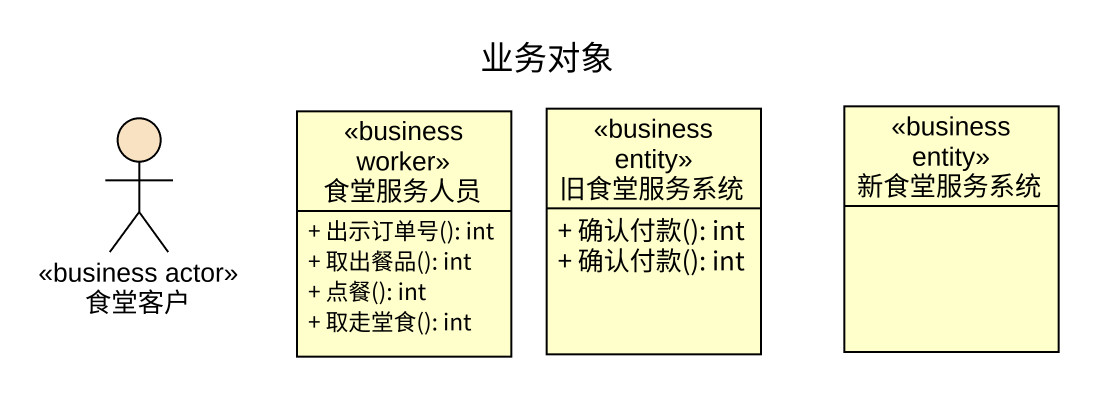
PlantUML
@startuml
title 业务对象
allowmixing
hide circle
hide empty members
skinparam classAttributeIconSize 0
actor 食堂客户 <<business actor>> #F8E2C1
class 食堂服务人员 <<business worker>> {
  + 出示订单号(): int
  + 取出餐品(): int
  + 点餐(): int
  + 取走堂食(): int
}
class 旧食堂服务系统 <<business entity>> {
  + 确认付款(): int
  + 确认付款(): int
}
class 新食堂服务系统 <<business entity>>
@enduml
